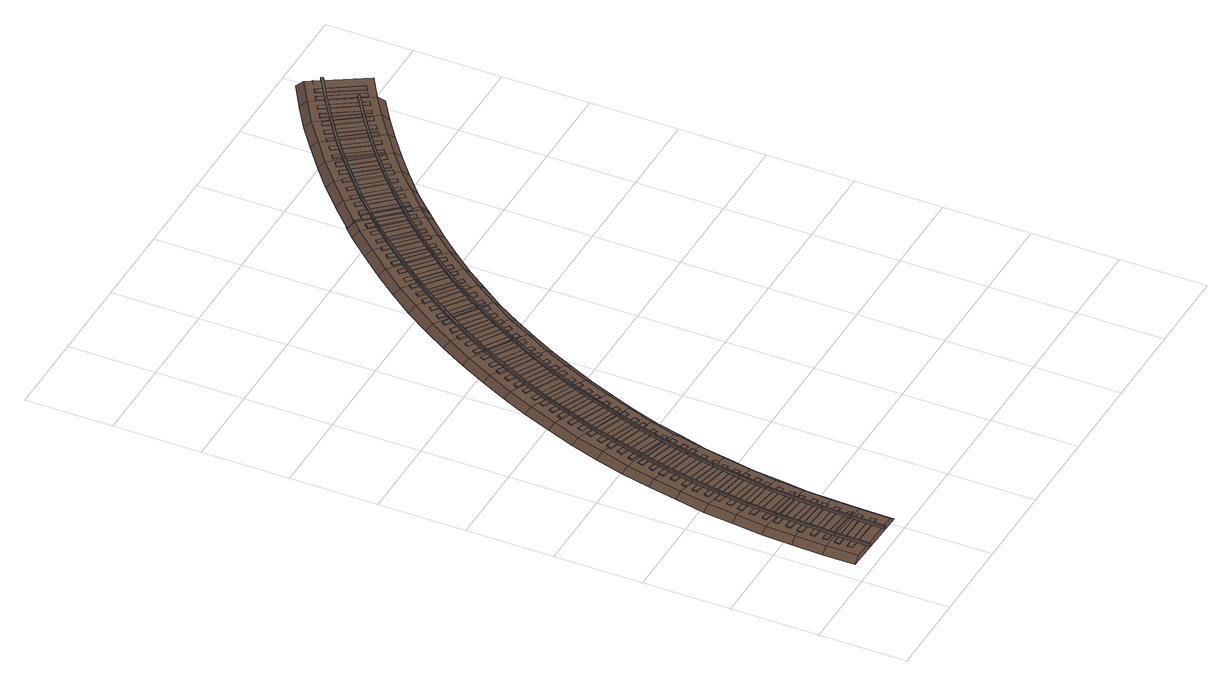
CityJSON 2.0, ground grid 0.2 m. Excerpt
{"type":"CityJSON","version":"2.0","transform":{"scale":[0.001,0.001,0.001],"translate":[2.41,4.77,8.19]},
"CityObjects":{
"railway1":{"type":"Railway","attributes":{"function":"1855"},"geometry":[{"type":"MultiSurface","lod":"3","boundaries":[[[0,1,2,3]],[[4,5,6,7]],[[3,2,8,9]],[[10,11,12,13]],[[14,15,16,17]],[[18,19,20,21]],[[19,22,23,20]],[[22,24,25,23]],[[9,8,26,27]],[[28,29,30,31]],[[32,33,34,35]],[[36,37,1,0]],[[38,39,40,41]],[[5,42,43,6]],[[5,4,44,42]],[[45,7,6,43]],[[44,4,7,45]],[[27,26,46,47]],[[1,37,48,2]],[[21,20,49,50]],[[20,23,51,49]],[[11,52,53,12]],[[23,25,54,51]],[[55,56,57,58]],[[11,10,59,52]],[[60,13,12,53]],[[59,10,13,60]],[[15,61,62,16]],[[63,17,16,62]],[[15,14,64,61]],[[65,66,67,68]],[[64,14,17,63]],[[2,48,69,8]],[[29,70,71,30]],[[29,28,72,70]],[[73,31,30,71]],[[72,28,31,73]],[[74,75,76,77]],[[78,79,80,81]],[[47,46,82,83]],[[79,84,85,80]],[[84,86,87,85]],[[33,88,89,34]],[[33,32,90,88]],[[91,35,34,89]],[[90,32,35,91]],[[50,49,92,93]],[[94,95,96,97]],[[49,51,98,92]],[[51,54,99,98]],[[39,100,101,40]],[[102,41,40,101]],[[39,38,103,100]],[[8,69,104,26]],[[103,38,41,102]],[[42,44,45,43]],[[105,106,107,108]],[[81,80,109,110]],[[56,111,112,57]],[[80,85,113,109]],[[56,55,114,111]],[[115,58,57,112]],[[85,87,116,113]],[[114,55,58,115]],[[52,59,60,53]],[[83,82,117,118]],[[66,119,120,67]],[[121,122,123,124]],[[61,64,63,62]],[[125,68,67,120]],[[66,65,126,119]],[[93,92,127,128]],[[126,65,68,125]],[[92,98,129,127]],[[98,99,130,129]],[[26,104,131,46]],[[75,132,133,76]],[[37,36,134,48]],[[110,109,135,136]],[[70,72,73,71]],[[137,138,139,140]],[[75,74,141,132]],[[142,77,76,133]],[[109,113,143,135]],[[113,116,144,143]],[[141,74,77,142]],[[88,90,91,89]],[[95,145,146,96]],[[95,94,147,145]],[[148,97,96,146]],[[149,150,151,152]],[[147,94,97,148]],[[100,103,102,101]],[[118,117,153,154]],[[48,134,155,69]],[[106,156,157,107]],[[128,127,158,159]],[[127,129,160,158]],[[106,105,161,156]],[[162,108,107,157]],[[136,135,163,164]],[[46,131,165,82]],[[129,130,166,160]],[[135,143,167,163]],[[161,105,108,162]],[[168,169,170,171]],[[143,144,172,167]],[[111,114,115,112]],[[122,173,174,123]],[[122,121,175,173]],[[176,124,123,174]],[[119,126,125,120]],[[175,121,124,176]],[[177,178,179,180]],[[69,155,181,104]],[[138,182,183,139]],[[138,137,184,182]],[[185,140,139,183]],[[132,141,142,133]],[[184,137,140,185]],[[164,163,186,187]],[[163,167,188,186]],[[154,153,189,190]],[[159,158,191,192]],[[82,165,193,117]],[[167,172,194,188]],[[195,196,197,198]],[[158,160,199,191]],[[160,166,200,199]],[[150,201,202,151]],[[150,149,203,201]],[[204,152,151,202]],[[145,147,148,146]],[[203,149,152,204]],[[104,181,205,131]],[[169,206,207,170]],[[208,209,210,211]],[[156,161,162,157]],[[212,171,170,207]],[[169,168,213,206]],[[213,168,171,212]],[[187,186,214,215]],[[186,188,216,214]],[[173,175,176,174]],[[178,217,218,179]],[[219,220,221,222]],[[188,194,223,216]],[[117,193,224,153]],[[178,177,225,217]],[[226,180,179,218]],[[192,191,227,228]],[[225,177,180,226]],[[190,189,229,230]],[[191,199,231,227]],[[199,200,232,231]],[[182,184,185,183]],[[131,205,233,165]],[[196,234,235,197]],[[236,237,238,239]],[[196,195,240,234]],[[241,198,197,235]],[[240,195,198,241]],[[201,203,204,202]],[[209,242,243,210]],[[215,214,244,245]],[[214,216,246,244]],[[209,208,247,242]],[[248,211,210,243]],[[249,250,251,252]],[[216,223,253,246]],[[247,208,211,248]],[[206,213,212,207]],[[153,224,254,189]],[[165,233,255,193]],[[228,227,256,257]],[[220,258,259,221]],[[227,231,260,256]],[[231,232,261,260]],[[262,222,221,259]],[[220,219,263,258]],[[230,229,264,265]],[[266,267,268,269]],[[217,225,226,218]],[[263,219,222,262]],[[237,270,271,238]],[[272,239,238,271]],[[237,236,273,270]],[[245,244,274,275]],[[273,236,239,272]],[[276,277,278,279]],[[234,240,241,235]],[[244,246,280,274]],[[246,253,281,280]],[[193,255,282,224]],[[250,283,284,251]],[[189,254,285,229]],[[250,249,286,283]],[[287,252,251,284]],[[242,247,248,243]],[[286,249,252,287]],[[288,289,290,291]],[[257,256,292,293]],[[256,260,294,292]],[[260,261,295,294]],[[265,264,296,297]],[[267,298,299,268]],[[258,263,262,259]],[[267,266,300,298]],[[301,269,268,299]],[[300,266,269,301]],[[302,303,304,305]],[[275,274,306,307]],[[274,280,308,306]],[[280,281,309,308]],[[224,282,310,254]],[[277,311,312,278]],[[270,273,272,271]],[[277,276,313,311]],[[314,279,278,312]],[[313,276,279,314]],[[229,285,315,264]],[[316,317,318,319]],[[283,286,287,284]],[[289,320,321,290]],[[293,292,322,323]],[[292,294,324,322]],[[325,291,290,321]],[[289,288,326,320]],[[294,295,327,324]],[[326,288,291,325]],[[328,329,330,331]],[[297,296,332,333]],[[303,334,335,304]],[[307,306,336,337]],[[298,300,301,299]],[[306,308,338,336]],[[254,310,339,285]],[[308,309,340,338]],[[341,305,304,335]],[[303,302,342,334]],[[342,302,305,341]],[[343,344,345,346]],[[311,313,314,312]],[[264,315,347,296]],[[317,348,349,318]],[[350,319,318,349]],[[317,316,351,348]],[[351,316,319,350]],[[323,322,352,353]],[[322,324,354,352]],[[320,326,325,321]],[[324,327,355,354]],[[356,357,358,359]],[[329,360,361,330]],[[362,331,330,361]],[[329,328,363,360]],[[285,339,364,315]],[[337,336,365,366]],[[336,338,367,365]],[[363,328,331,362]],[[338,340,368,367]],[[333,332,369,370]],[[334,342,341,335]],[[371,372,373,374]],[[344,375,376,345]],[[344,343,377,375]],[[378,346,345,376]],[[296,347,379,332]],[[377,343,346,378]],[[348,351,350,349]],[[357,380,381,358]],[[382,383,384,385]],[[353,352,386,387]],[[357,356,388,380]],[[389,359,358,381]],[[352,354,390,386]],[[354,355,391,390]],[[315,364,392,347]],[[388,356,359,389]],[[366,365,393,394]],[[360,363,362,361]],[[365,367,395,393]],[[367,368,396,395]],[[372,397,398,373]],[[399,400,401,402]],[[370,369,403,404]],[[372,371,405,397]],[[406,374,373,398]],[[405,371,374,406]],[[375,377,378,376]],[[332,379,407,369]],[[383,408,409,384]],[[410,411,412,413]],[[383,382,414,408]],[[415,385,384,409]],[[414,382,385,415]],[[380,388,389,381]],[[347,392,416,379]],[[387,386,417,418]],[[386,390,419,417]],[[400,420,421,401]],[[390,391,422,419]],[[394,393,423,424]],[[393,395,425,423]],[[400,399,426,420]],[[427,402,401,421]],[[395,396,428,425]],[[429,430,431,432]],[[397,405,406,398]],[[426,399,402,427]],[[404,403,433,434]],[[411,435,436,412]],[[369,407,437,403]],[[411,410,438,435]],[[439,413,412,436]],[[440,441,442,443]],[[408,414,415,409]],[[438,410,413,439]],[[379,416,444,407]],[[430,445,446,431]],[[420,426,427,421]],[[430,429,447,445]],[[448,432,431,446]],[[418,417,449,450]],[[424,423,451,452]],[[453,454,455,456]],[[417,419,457,449]],[[423,425,458,451]],[[447,429,432,448]],[[419,422,459,457]],[[425,428,460,458]],[[441,461,462,442]],[[441,440,463,461]],[[464,443,442,462]],[[435,438,439,436]],[[465,466,467,468]],[[463,440,443,464]],[[434,433,469,470]],[[403,437,471,433]],[[454,472,473,455]],[[407,444,474,437]],[[445,447,448,446]],[[454,453,475,472]],[[476,456,455,473]],[[477,478,479,480]],[[475,453,456,476]],[[452,451,481,482]],[[451,458,483,481]],[[450,449,484,485]],[[458,460,486,483]],[[449,457,487,484]],[[466,488,489,467]],[[457,459,490,487]],[[461,463,464,462]],[[466,465,491,488]],[[492,468,467,489]],[[491,465,468,492]],[[493,494,495,496]],[[478,497,498,479]],[[470,469,499,500]],[[472,475,476,473]],[[433,471,501,469]],[[502,480,479,498]],[[478,477,503,497]],[[437,474,504,471]],[[503,477,480,502]],[[505,506,507,508]],[[488,491,492,489]],[[482,481,509,510]],[[494,511,512,495]],[[481,483,513,509]],[[483,486,514,513]],[[494,493,515,511]],[[516,496,495,512]],[[485,484,517,518]],[[484,487,519,517]],[[515,493,496,516]],[[487,490,520,519]],[[521,522,523,524]],[[506,525,526,507]],[[497,503,502,498]],[[506,505,527,525]],[[528,508,507,526]],[[527,505,508,528]],[[469,501,529,499]],[[530,531,532,533]],[[471,504,534,501]],[[500,499,535,536]],[[511,515,516,512]],[[522,537,538,523]],[[522,521,539,537]],[[540,524,523,538]],[[510,509,541,542]],[[539,521,524,540]],[[509,513,543,541]],[[513,514,544,543]],[[545,546,547,548]],[[525,527,528,526]],[[518,517,549,550]],[[517,519,551,549]],[[531,552,553,532]],[[519,520,554,551]],[[531,530,555,552]],[[556,533,532,553]],[[555,530,533,556]],[[557,558,559,560]],[[537,539,540,538]],[[501,534,561,529]],[[499,529,562,535]],[[546,563,564,547]],[[536,535,565,566]],[[567,548,547,564]],[[546,545,568,563]],[[568,545,548,567]],[[552,555,556,553]],[[569,570,571,572]],[[542,541,573,574]],[[541,543,575,573]],[[543,544,576,575]],[[558,577,578,559]],[[558,557,579,577]],[[580,560,559,578]],[[550,549,581,582]],[[549,551,583,581]],[[579,557,560,580]],[[551,554,584,583]],[[563,568,567,564]],[[585,586,587,588]],[[570,589,590,571]],[[529,561,591,562]],[[570,569,592,589]],[[593,572,571,590]],[[535,562,594,565]],[[592,569,572,593]],[[577,579,580,578]],[[566,565,595,596]],[[597,598,599,600]],[[586,601,602,587]],[[574,573,603,604]],[[573,575,605,603]],[[586,585,606,601]],[[607,588,587,602]],[[575,576,608,605]],[[606,585,588,607]],[[589,592,593,590]],[[582,581,609,610]],[[611,612,613,614]],[[581,583,615,609]],[[598,616,617,599]],[[583,584,618,615]],[[598,597,619,616]],[[620,600,599,617]],[[619,597,600,620]],[[562,591,621,594]],[[601,606,607,602]],[[565,594,622,595]],[[623,624,625,626]],[[612,627,628,613]],[[612,611,629,627]],[[630,614,613,628]],[[596,595,631,632]],[[629,611,614,630]],[[616,619,620,617]],[[604,603,633,634]],[[603,605,635,633]],[[605,608,636,635]],[[637,638,639,640]],[[624,641,642,625]],[[643,626,625,642]],[[624,623,644,641]],[[610,609,645,646]],[[609,615,647,645]],[[615,618,648,647]],[[644,623,626,643]],[[627,629,630,628]],[[594,621,649,622]],[[638,650,651,639]],[[652,653,654,655]],[[656,640,639,651]],[[638,637,657,650]],[[595,622,658,631]],[[657,637,640,656]],[[641,644,643,642]],[[634,633,659,660]],[[633,635,661,659]],[[632,631,662,663]],[[635,636,664,661]],[[665,666,667,668]],[[653,669,670,654]],[[653,652,671,669]],[[672,655,654,670]],[[650,657,656,651]],[[671,652,655,672]],[[646,645,673,674]],[[645,647,675,673]],[[647,648,676,675]],[[666,677,678,667]],[[622,649,679,658]],[[680,681,682,683]],[[666,665,684,677]],[[685,668,667,678]],[[684,665,668,685]],[[669,671,672,670]],[[631,658,686,662]],[[663,662,687,688]],[[681,689,690,682]],[[691,692,693,694]],[[681,680,695,689]],[[696,683,682,690]],[[660,659,697,698]],[[677,684,685,678]],[[659,661,699,697]],[[661,664,700,699]],[[695,680,683,696]],[[674,673,701,702]],[[673,675,703,701]],[[675,676,704,703]],[[692,705,706,693]],[[692,691,707,705]],[[708,694,693,706]],[[709,710,711,712]],[[658,679,713,686]],[[689,695,696,690]],[[707,691,694,708]],[[662,686,714,687]],[[715,716,717,718]],[[719,720,721,722]],[[723,724,720,719]],[[710,725,726,711]],[[698,697,727,728]],[[714,729,688,687]],[[705,707,708,706]],[[697,699,730,727]],[[710,709,731,725]],[[732,712,711,726]],[[699,700,733,730]],[[734,735,736,737]],[[731,709,712,732]],[[735,738,739,736]],[[738,740,741,739]],[[716,742,743,717]],[[716,715,744,742]],[[745,718,717,743]],[[746,747,748,749]],[[744,715,718,745]],[[686,713,729,714]],[[725,731,732,726]],[[720,724,750,721]],[[747,751,752,748]],[[753,754,755,756]],[[754,757,758,755]],[[757,759,760,758]],[[742,744,745,743]],[[747,746,761,751]],[[762,749,748,752]],[[763,764,765,766]],[[761,746,749,762]],[[722,721,767,768]],[[764,769,770,765]],[[724,723,771,750]],[[764,763,772,769]],[[773,766,765,770]],[[751,761,762,752]],[[774,775,776,777]],[[772,763,766,773]],[[737,736,778,779]],[[736,739,780,778]],[[739,741,781,780]],[[775,782,783,776]],[[769,772,773,770]],[[721,750,784,767]],[[775,774,785,782]],[[786,777,776,783]],[[787,788,789,790]],[[785,774,777,786]],[[756,755,791,792]],[[755,758,793,791]],[[758,760,794,793]],[[788,795,796,789]],[[782,785,786,783]],[[788,787,797,795]],[[798,790,789,796]],[[768,767,799,800]],[[801,802,803,804]],[[797,787,790,798]],[[750,771,805,784]],[[779,778,806,807]],[[802,808,809,803]],[[778,780,810,806]],[[780,781,811,810]],[[795,797,798,796]],[[812,804,803,809]],[[802,801,813,808]],[[814,815,816,817]],[[813,801,804,812]],[[767,784,818,799]],[[815,819,820,816]],[[792,791,821,822]],[[808,813,812,809]],[[791,793,823,821]],[[793,794,824,823]],[[815,814,825,819]],[[826,817,816,820]],[[827,828,829,830]],[[825,814,817,826]],[[784,805,831,818]],[[800,799,832,833]],[[828,834,835,829]],[[819,825,826,820]],[[828,827,836,834]],[[837,830,829,835]],[[836,827,830,837]],[[807,806,838,839]],[[840,841,842,843]],[[806,810,844,838]],[[810,811,845,844]],[[834,836,837,835]],[[799,818,846,832]],[[841,847,848,842]],[[849,843,842,848]],[[841,840,850,847]],[[822,821,851,852]],[[821,823,853,851]],[[850,840,843,849]],[[823,824,854,853]],[[855,856,857,858]],[[847,850,849,848]],[[856,859,860,857]],[[818,831,861,846]],[[856,855,862,859]],[[863,858,857,860]],[[833,832,864,865]],[[862,855,858,863]],[[866,867,868,869]],[[839,838,870,871]],[[838,844,872,870]],[[844,845,873,872]],[[867,874,875,868]],[[859,862,863,860]],[[867,866,876,874]],[[877,869,868,875]],[[876,866,869,877]],[[832,846,878,864]],[[879,880,881,882]],[[852,851,883,884]],[[851,853,885,883]],[[853,854,886,885]],[[874,876,877,875]],[[880,887,888,881]],[[880,879,889,887]],[[890,882,881,888]],[[846,861,891,878]],[[889,879,882,890]],[[892,893,894,895]],[[887,889,890,888]],[[865,864,896,897]],[[893,898,899,894]],[[893,892,900,898]],[[901,895,894,899]],[[900,892,895,901]],[[871,870,902,903]],[[870,872,904,902]],[[872,873,905,904]],[[906,907,908,909]],[[898,900,901,899]],[[864,878,910,896]],[[907,911,912,908]],[[884,883,913,914]],[[883,885,915,913]],[[907,906,916,911]],[[917,909,908,912]],[[885,886,918,915]],[[916,906,909,917]],[[919,920,921,922]],[[878,891,923,910]],[[911,916,917,912]],[[920,924,925,921]],[[920,919,926,924]],[[927,922,921,925]],[[926,919,922,927]],[[897,896,928,929]],[[930,931,932,933]],[[924,926,927,925]],[[903,902,934,935]],[[902,904,936,934]],[[904,905,937,936]],[[931,938,939,932]],[[931,930,940,938]],[[941,933,932,939]],[[896,910,942,928]],[[940,930,933,941]],[[943,944,945,946]]]}]}
},
"vertices":[
[0,14,41],[16,14,53],[17,88,52],[1,88,40],[34,49,52],[34,37,53],[34,37,54],[34,49,54],[21,160,50],[5,160,38],[34,78,52],[34,66,52],[34,66,54],[34,78,54],[36,106,50],[36,94,52],[36,94,54],[36,106,53],[52,7,54],[52,7,60],[53,85,60],[53,85,54],[56,7,60],[57,85,60],[56,7,54],[57,85,54],[26,229,49],[10,230,37],[38,135,50],[37,123,50],[37,123,53],[38,135,53],[38,165,50],[38,153,50],[38,153,52],[38,165,52],[175,11,38],[159,12,50],[42,192,50],[41,180,50],[41,180,52],[42,192,52],[142,35,50],[142,35,53],[142,47,50],[142,47,52],[36,300,47],[20,302,36],[161,83,49],[62,224,57],[62,223,52],[66,223,57],[142,65,50],[142,65,52],[66,223,52],[45,222,49],[44,210,49],[44,210,50],[45,222,50],[142,77,50],[142,77,52],[143,88,50],[143,88,52],[143,100,50],[143,100,49],[48,249,47],[46,237,49],[46,237,50],[48,249,50],[165,149,47],[145,118,49],[145,118,50],[146,130,49],[146,130,50],[50,279,47],[50,267,47],[50,267,50],[52,279,50],[119,6,53],[119,6,59],[121,83,59],[121,83,53],[46,369,46],[30,372,34],[123,6,59],[125,83,59],[123,6,53],[125,83,53],[147,147,47],[147,147,50],[147,159,47],[147,159,50],[70,292,56],[70,292,50],[54,308,47],[54,296,47],[54,296,49],[54,308,49],[74,292,56],[74,292,50],[149,171,47],[149,171,50],[150,183,50],[150,183,47],[170,214,47],[60,335,47],[58,323,47],[58,323,49],[60,335,49],[125,150,57],[125,150,52],[151,200,47],[151,201,49],[129,150,57],[151,212,47],[151,212,49],[129,149,52],[61,439,44],[45,442,33],[154,224,47],[154,224,49],[64,364,46],[62,352,46],[62,352,47],[64,364,47],[155,236,47],[155,236,46],[82,361,54],[82,361,49],[86,360,54],[86,360,49],[179,280,44],[157,253,46],[157,253,47],[177,82,37],[130,216,57],[130,216,50],[70,391,44],[66,379,46],[66,379,47],[70,391,47],[159,265,46],[159,265,47],[134,216,57],[134,216,50],[161,283,46],[161,283,47],[162,295,44],[162,295,47],[74,420,44],[73,408,44],[73,409,47],[74,420,47],[76,507,43],[61,511,31],[181,148,36],[165,306,44],[165,306,47],[94,429,54],[94,429,47],[98,428,54],[166,318,44],[167,318,47],[138,283,54],[138,283,49],[189,344,44],[98,428,47],[142,282,54],[81,447,44],[78,435,44],[78,435,47],[81,447,47],[142,282,49],[169,335,44],[169,336,46],[171,347,44],[171,347,46],[88,476,44],[85,464,44],[85,464,47],[88,476,47],[186,212,34],[173,359,44],[173,359,46],[175,371,44],[175,371,46],[149,349,54],[149,349,47],[153,348,54],[94,576,41],[78,580,30],[110,497,52],[110,496,46],[201,409,43],[153,348,47],[94,505,44],[91,493,44],[91,493,47],[94,505,47],[114,496,52],[114,495,46],[179,388,43],[179,388,44],[181,400,43],[181,400,44],[194,277,33],[183,411,43],[183,411,44],[102,531,44],[98,520,44],[98,520,46],[102,531,46],[186,423,44],[186,423,43],[162,415,52],[162,415,46],[166,414,52],[190,440,43],[190,440,44],[109,560,43],[106,548,43],[106,548,44],[109,560,44],[166,414,46],[216,472,41],[193,452,43],[193,452,44],[129,564,50],[129,563,44],[115,643,41],[99,648,28],[133,562,50],[133,562,44],[204,341,31],[197,469,43],[197,469,44],[117,586,41],[114,575,41],[114,575,44],[117,586,44],[200,481,43],[200,481,44],[203,492,41],[203,492,44],[177,480,50],[177,480,44],[181,479,50],[206,503,41],[206,503,44],[126,615,41],[122,603,41],[122,603,44],[126,615,44],[181,479,44],[232,536,40],[216,405,30],[149,630,50],[149,630,44],[211,520,41],[211,520,43],[153,629,50],[153,628,44],[214,532,43],[214,532,41],[138,709,38],[122,715,27],[134,643,41],[130,631,41],[130,631,44],[134,643,44],[216,543,40],[216,543,41],[220,555,41],[220,555,40],[194,545,50],[194,545,44],[143,669,41],[139,657,41],[139,657,43],[143,669,43],[198,544,50],[198,544,44],[231,468,28],[224,572,40],[224,572,41],[252,598,38],[228,583,40],[228,583,41],[153,697,41],[149,685,41],[149,685,43],[153,697,43],[171,695,47],[171,695,41],[175,694,47],[175,694,41],[163,775,38],[149,781,25],[234,600,40],[234,600,41],[238,611,40],[238,611,41],[163,723,40],[159,711,40],[159,711,41],[163,723,41],[214,609,47],[214,609,41],[218,608,47],[218,607,41],[248,531,28],[242,622,38],[242,622,41],[246,634,38],[246,634,41],[274,660,37],[173,750,38],[169,739,38],[169,739,41],[173,750,41],[251,650,38],[251,650,41],[197,760,47],[197,760,41],[200,759,47],[255,662,41],[255,662,38],[200,758,41],[183,778,38],[179,767,38],[179,767,41],[183,778,41],[191,842,36],[177,848,24],[259,673,38],[259,673,40],[236,672,47],[236,672,41],[239,671,47],[267,593,25],[239,671,41],[264,684,40],[264,684,38],[195,803,38],[190,792,38],[191,792,40],[195,803,40],[297,721,36],[270,700,37],[270,700,38],[274,711,38],[274,711,37],[224,824,44],[224,824,38],[227,822,44],[227,822,38],[207,830,38],[202,819,38],[202,819,40],[207,830,40],[281,728,37],[281,728,38],[285,739,38],[285,739,37],[288,654,25],[260,735,46],[260,735,40],[263,733,46],[263,733,40],[220,904,34],[207,911,22],[218,855,37],[213,844,37],[213,844,38],[218,855,38],[290,750,36],[290,750,38],[295,761,36],[295,761,38],[324,783,34],[301,777,36],[301,777,38],[231,882,37],[226,871,37],[226,871,38],[231,882,38],[252,887,44],[252,887,38],[306,788,36],[306,788,38],[256,885,44],[256,885,38],[312,715,24],[286,796,43],[286,796,37],[290,795,43],[289,795,37],[311,799,34],[311,799,37],[243,907,36],[236,896,36],[236,896,38],[243,907,38],[252,966,33],[239,974,22],[316,810,34],[316,810,37],[351,841,33],[324,825,34],[324,825,37],[256,933,34],[251,922,34],[251,922,37],[256,933,37],[329,836,34],[329,836,37],[338,776,22],[284,949,43],[284,949,37],[288,947,43],[334,847,34],[334,847,36],[288,947,37],[314,857,41],[314,857,36],[318,855,41],[339,858,34],[339,858,36],[318,855,36],[270,959,34],[264,949,34],[264,949,37],[270,959,37],[288,1029,31],[274,1037,20],[347,873,33],[347,873,34],[380,899,31],[352,884,33],[353,884,34],[283,983,34],[277,973,34],[277,973,36],[283,983,36],[365,834,21],[360,900,33],[360,900,34],[365,910,33],[365,910,34],[318,1009,41],[318,1009,34],[344,917,41],[344,917,36],[297,1009,34],[292,999,34],[292,999,36],[297,1009,36],[322,1007,41],[348,915,41],[322,1007,34],[348,915,36],[372,921,31],[372,921,34],[377,931,31],[377,931,34],[311,1033,33],[305,1023,33],[305,1023,34],[311,1033,34],[324,1090,31],[311,1098,18],[412,957,31],[385,946,31],[385,946,34],[394,891,20],[392,957,31],[392,957,34],[327,1058,31],[320,1048,33],[320,1048,34],[327,1058,34],[377,975,40],[377,975,34],[380,973,40],[353,1069,40],[353,1069,34],[380,973,34],[357,1067,40],[398,967,31],[398,967,33],[357,1066,34],[404,977,31],[404,977,33],[341,1084,31],[336,1074,31],[336,1074,34],[341,1084,34],[413,993,31],[413,993,33],[363,1149,28],[349,1158,17],[446,1013,28],[419,1003,33],[419,1003,31],[426,948,18],[357,1107,31],[349,1097,31],[349,1097,33],[357,1107,33],[411,1033,38],[411,1033,33],[428,1018,30],[428,1018,31],[415,1031,38],[415,1030,33],[434,1028,30],[434,1028,31],[391,1127,38],[391,1127,33],[395,1125,38],[395,1124,33],[373,1132,31],[365,1122,31],[367,1122,33],[373,1132,33],[441,1038,30],[441,1038,31],[447,1048,28],[448,1048,31],[482,1068,28],[389,1154,30],[381,1144,30],[381,1144,31],[389,1154,31],[460,1005,17],[403,1207,28],[389,1216,15],[457,1063,28],[457,1063,31],[464,1073,28],[464,1073,31],[448,1089,37],[448,1089,31],[451,1087,37],[451,1086,31],[406,1178,30],[399,1169,30],[399,1169,31],[406,1178,31],[431,1184,37],[431,1184,31],[435,1181,37],[470,1082,28],[470,1082,30],[435,1181,31],[477,1092,28],[477,1092,30],[423,1203,28],[416,1193,28],[416,1193,31],[423,1203,31],[494,1059,15],[520,1122,27],[486,1107,28],[486,1107,30],[445,1262,25],[432,1272,14],[494,1117,30],[494,1117,28],[439,1224,28],[432,1215,28],[432,1215,31],[439,1224,30],[486,1144,34],[486,1144,28],[490,1141,34],[490,1141,30],[504,1131,28],[504,1131,30],[510,1141,28],[510,1141,30],[473,1239,36],[473,1239,30],[476,1237,36],[476,1236,30],[457,1248,28],[450,1239,28],[450,1239,30],[457,1248,30],[518,1150,27],[518,1150,28],[532,1112,15],[526,1159,27],[526,1159,28],[559,1174,25],[490,1317,25],[477,1327,12],[474,1270,27],[466,1260,27],[466,1260,28],[474,1270,28],[536,1174,27],[536,1174,28],[526,1197,34],[526,1197,28],[530,1195,34],[543,1183,25],[543,1183,28],[530,1195,28],[517,1293,34],[517,1293,28],[493,1293,27],[485,1283,27],[486,1283,28],[493,1293,28],[520,1290,34],[551,1192,25],[551,1192,28],[520,1290,28],[558,1202,25],[558,1202,28],[571,1164,12],[599,1224,24],[512,1316,25],[504,1306,27],[504,1306,28],[512,1316,28],[569,1215,25],[569,1215,27],[577,1225,25],[577,1225,27],[536,1370,24],[524,1381,12],[569,1249,33],[569,1249,27],[572,1247,33],[572,1247,27],[530,1336,25],[522,1327,25],[522,1327,28],[530,1336,28],[588,1238,25],[588,1238,27],[595,1248,27],[595,1248,25],[562,1345,33],[562,1345,27],[565,1343,33],[565,1342,27],[611,1214,12],[603,1256,24],[603,1256,25],[549,1358,25],[542,1349,25],[542,1349,27],[550,1358,27],[611,1265,25],[611,1265,24],[643,1274,22],[613,1300,31],[613,1300,25],[615,1297,31],[585,1422,22],[573,1433,9],[615,1297,25],[568,1378,24],[560,1370,25],[560,1370,27],[568,1378,25],[623,1278,24],[623,1278,25],[631,1287,24],[631,1287,25],[609,1396,31],[609,1396,25],[611,1393,31],[611,1393,25],[639,1296,22],[639,1296,25],[654,1263,11],[588,1400,24],[580,1391,24],[580,1391,25],[588,1400,25],[647,1305,22],[647,1305,25],[688,1322,21],[611,1449,22],[599,1460,9],[659,1318,22],[659,1318,25],[607,1420,22],[599,1411,22],[599,1411,25],[607,1420,25],[667,1326,22],[667,1326,24],[658,1349,31],[658,1349,25],[661,1346,31],[661,1346,25],[637,1424,31],[637,1424,25],[639,1421,31],[639,1421,25],[675,1335,22],[675,1335,24],[684,1343,22],[684,1343,24],[629,1441,22],[619,1432,22],[619,1432,25],[629,1441,25],[700,1311,9],[713,1347,21],[641,1453,22],[631,1445,22],[631,1445,25],[641,1453,24],[595,1456,11],[607,1445,22],[661,1497,22],[649,1508,9],[716,1329,9],[706,1341,21],[696,1356,21],[696,1356,22],[685,1376,30],[685,1375,24],[724,1336,9],[688,1373,30],[705,1364,21],[705,1364,22],[688,1373,24],[627,1414,25],[627,1414,31],[684,1469,28],[683,1469,22],[630,1412,31],[686,1466,28],[630,1411,25],[686,1466,22],[707,1367,21],[707,1367,22],[716,1375,21],[716,1375,22],[662,1473,22],[654,1465,22],[654,1465,24],[662,1473,24],[759,1391,20],[728,1387,21],[728,1387,22],[674,1365,24],[674,1366,30],[730,1419,28],[730,1419,22],[677,1363,30],[732,1416,28],[677,1363,24],[732,1416,22],[736,1396,20],[736,1396,22],[682,1492,21],[673,1484,21],[674,1484,22],[682,1492,22],[713,1544,20],[702,1556,8],[746,1404,20],[746,1404,22],[769,1380,6],[755,1412,20],[755,1412,22],[704,1512,21],[695,1504,21],[696,1504,22],[704,1512,22],[735,1515,28],[735,1515,22],[738,1512,28],[738,1512,22],[768,1424,20],[768,1424,22],[807,1435,18],[777,1432,18],[777,1432,21],[726,1532,20],[716,1524,21],[718,1524,22],[726,1532,22],[780,1464,27],[780,1464,21],[782,1461,27],[782,1461,21],[790,1443,18],[790,1443,21],[799,1452,18],[799,1452,21],[767,1589,18],[756,1601,6],[748,1549,20],[738,1542,20],[738,1542,22],[748,1549,22],[817,1423,6],[788,1560,25],[788,1560,20],[808,1459,18],[808,1459,20],[791,1557,25],[791,1557,20],[817,1467,20],[817,1467,18],[770,1568,18],[760,1561,18],[760,1561,21],[770,1568,21],[857,1477,17],[830,1478,18],[830,1478,20],[831,1507,25],[831,1507,20],[834,1504,25],[833,1504,20],[840,1486,18],[840,1486,20],[792,1586,18],[782,1578,18],[782,1578,21],[792,1586,20],[867,1464,5],[822,1632,17],[813,1645,6],[849,1493,17],[849,1493,18],[857,1500,17],[857,1500,18],[843,1603,25],[843,1603,18],[815,1604,18],[806,1596,18],[806,1596,20],[815,1604,20],[845,1599,25],[845,1599,18],[909,1517,15],[872,1511,17],[872,1511,18],[881,1519,18],[881,1519,17],[884,1548,24],[884,1548,18],[885,1545,24],[885,1545,18],[838,1622,17],[829,1615,18],[829,1615,20],[838,1622,18],[895,1529,15],[895,1529,18],[918,1504,4],[905,1537,15],[905,1537,18],[879,1674,15],[869,1687,4],[861,1638,17],[851,1631,17],[851,1631,18],[861,1638,18],[899,1643,24],[899,1643,18],[901,1640,24],[901,1640,18],[915,1543,15],[915,1543,18],[924,1551,15],[924,1551,18],[962,1556,15],[885,1655,15],[875,1648,15],[875,1648,18],[885,1655,18],[938,1588,22],[938,1588,17],[940,1584,22],[940,1584,17],[938,1561,15],[938,1561,17],[948,1568,15],[948,1568,17],[970,1542,2],[907,1671,15],[897,1664,15],[897,1664,18],[907,1671,18],[937,1713,15],[928,1726,2],[958,1575,15],[958,1575,17],[968,1581,14],[968,1581,15],[956,1682,22],[956,1682,15],[959,1679,22],[958,1679,15],[932,1687,15],[922,1681,15],[922,1681,17],[932,1687,17],[1016,1592,12],[982,1591,14],[982,1591,15],[993,1625,22],[993,1625,15],[996,1622,22],[992,1598,14],[992,1598,15],[996,1622,15],[956,1704,15],[947,1697,15],[947,1697,17],[956,1704,17],[1024,1578,1],[1006,1608,14],[1006,1608,15],[1017,1614,12],[1017,1614,15],[997,1750,12],[989,1764,1],[980,1718,14],[970,1712,14],[970,1712,15],[980,1718,15],[1014,1719,21],[1014,1719,15],[1017,1715,21],[1017,1715,15],[1027,1620,12],[1027,1620,15],[1037,1627,12],[1037,1627,15],[1071,1627,12],[1005,1734,12],[994,1727,14],[994,1727,15],[1005,1734,15]
]}
